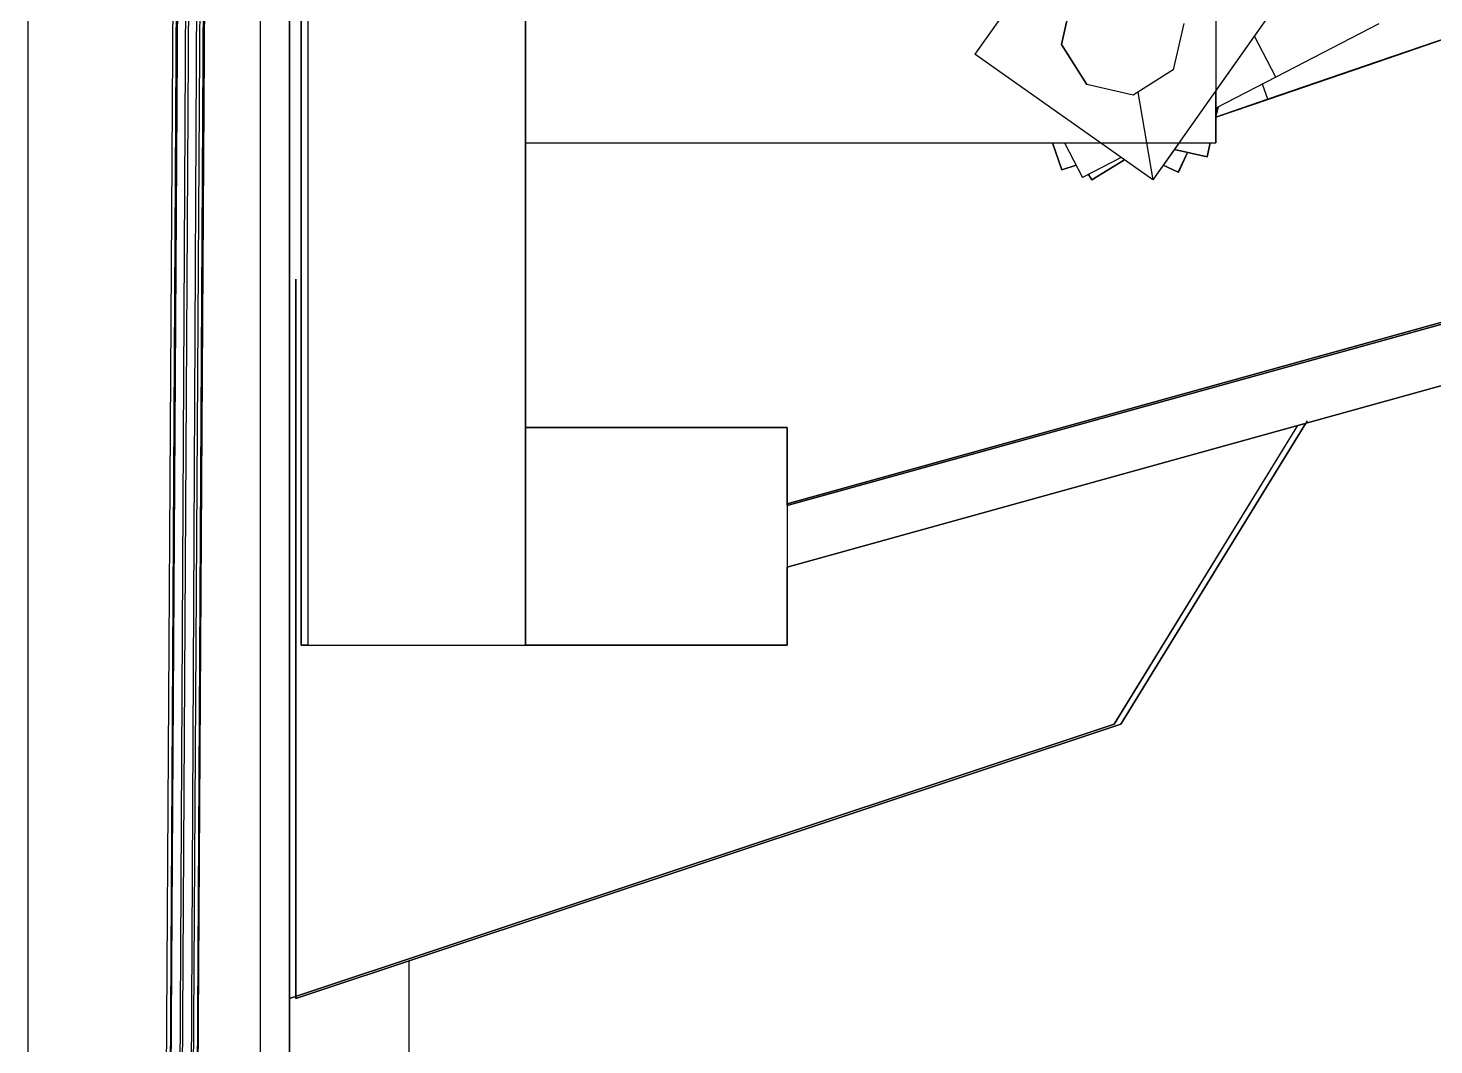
# Model space of a CAD drawing. Extents: x -43 to 90, y 6 to 81.
# Drawn here: x -19.3 to -18.332, y 65.498 to 66.198 of the extents above; entities that cross this region are included whole.
import ezdxf

# ---------------------------------------------------------------- set-up
doc = ezdxf.new("R2010")
doc.units = 0
doc.header["$LTSCALE"] = 0.1
doc.header["$MEASUREMENT"] = 0
doc.layers.add('cobertura nova', color=4, linetype='CONTINUOUS')
doc.layers.add('visto', color=9, linetype='CONTINUOUS')

msp = doc.modelspace()

# ---------------------------------------------------------------- linework, layer by layer
at = {"layer": 'cobertura nova'}
for p, q in [((-15.94924, 67.00496), (-18.37039, 66.17513)), ((-15.94924, 67.00496), (-18.37039, 66.17513)), ((-18.37039, 66.17513), (-15.94924, 67.00496)), ((-18.37039, 66.17512), (-15.94924, 67.00495)), ((-18.37036, 66.17513), (-15.94921, 67.00496)), ((-15.94921, 67.00496), (-18.37036, 66.17512)), ((-15.94921, 67.00496), (-18.37036, 66.17513)), ((-18.37036, 66.17513), (-15.94921, 67.00496)), ((-18.37036, 66.17513), (-15.94921, 67.00495)), ((-19.29972, 63.60159), (-19.29972, 66.85426)), ((-19.29972, 63.60159), (-19.29972, 66.85426)), ((-19.21562, 63.60159), (-19.19602, 66.85426)), ((-19.21241, 63.60159), (-19.19285, 66.85426)), ((-19.1941, 66.85426), (-19.21241, 63.60159)), ((-19.20464, 63.60159), (-19.1852, 66.85426)), ((-19.18822, 66.85426), (-19.20464, 63.60159)), ((-19.18057, 66.85426), (-19.19686, 63.60324)), ((-19.19686, 63.60324), (-19.17755, 66.85426)), ((-19.17563, 66.85426), (-19.19364, 63.60392)), ((-19.19364, 63.60392), (-19.17438, 66.85426)), ((-19.13972, 63.60159), (-19.13972, 66.85426)), ((-19.11972, 66.85426), (-19.11972, 64.59093)), ((-19.11972, 61.58416), (-19.11972, 66.85426)), ((-19.11972, 66.85426), (-19.11972, 61.58416)), ((-19.11178, 66.85426), (-19.11178, 65.77332)), ((-19.11178, 65.77332), (-19.11178, 66.85426)), ((-19.10715, 66.85426), (-19.10715, 65.77332)), ((-18.95715, 65.77332), (-18.95715, 66.80249)), ((-18.95715, 66.80249), (-18.95715, 65.77332)), ((-18.95715, 65.77332), (-18.95715, 66.80249)), ((-18.95712, 65.92332), (-18.95712, 66.6313)), ((-18.95712, 66.6313), (-18.95712, 65.92332)), ((-16.7648, 66.4275), (-18.77714, 65.86945)), ((-18.77714, 65.86945), (-16.7648, 66.4275)), ((-16.76943, 66.4275), (-18.77714, 65.87073)), ((-18.77714, 65.87073), (-16.76943, 66.4275)), ((-18.77714, 65.86945), (-16.7648, 66.4275)), ((-18.77714, 65.87073), (-16.76943, 66.4275)), ((-16.7648, 66.38526), (-18.77714, 65.8272)), ((-18.77714, 65.8272), (-16.7648, 66.38526)), ((-16.7648, 66.38526), (-18.77714, 65.8272)), ((-18.77714, 65.8272), (-16.7648, 66.38526)), ((-18.56117, 66.30281), (-18.64771, 66.18029)), ((-19.11178, 66.2692), (-19.11178, 66.1192)), ((-18.48177, 66.2692), (-18.48177, 66.1192)), ((-18.58815, 66.18695), (-18.58094, 66.21883)), ((-18.58094, 66.21883), (-18.58815, 66.18695)), ((-18.43865, 66.21627), (-18.52518, 66.09375)), ((-18.43863, 66.21627), (-18.48175, 66.15522)), ((-18.50399, 66.20144), (-18.51119, 66.16956)), ((-18.3695, 66.20125), (-18.44053, 66.16443)), ((-18.5707, 66.15932), (-18.58815, 66.18695)), ((-18.58815, 66.18695), (-18.5707, 66.15932)), ((-18.44053, 66.16443), (-18.45522, 66.19278)), ((-18.52518, 66.09375), (-18.64771, 66.18029)), ((-18.37039, 66.17513), (-18.44607, 66.14919)), ((-18.44607, 66.14918), (-18.37039, 66.17512)), ((-18.37036, 66.17513), (-18.44604, 66.14919)), ((-18.44604, 66.14919), (-18.37036, 66.17513)), ((-18.37036, 66.17512), (-18.44604, 66.14919)), ((-18.37039, 66.17513), (-18.37037, 66.17513)), ((-18.37039, 66.17513), (-18.37039, 66.17513)), ((-18.37039, 66.17513), (-18.37039, 66.17513)), ((-18.37039, 66.17513), (-18.37039, 66.17513)), ((-18.37038, 66.17513), (-18.37039, 66.17513)), ((-18.37039, 66.17513), (-18.37039, 66.17513)), ((-18.37037, 66.17513), (-18.37038, 66.17513)), ((-18.37038, 66.17513), (-18.37038, 66.17513)), ((-18.37037, 66.17513), (-18.37037, 66.17513)), ((-18.37037, 66.17513), (-18.37036, 66.17513)), ((-18.37036, 66.17513), (-18.37037, 66.17513)), ((-18.37037, 66.17513), (-18.37037, 66.17513)), ((-18.37036, 66.17513), (-18.37036, 66.17513)), ((-18.37036, 66.17513), (-18.37036, 66.17513)), ((-18.51119, 66.16956), (-18.53882, 66.15212)), ((-18.51116, 66.16956), (-18.51119, 66.16956)), ((-18.51119, 66.16956), (-18.51116, 66.16956)), ((-18.44052, 66.16443), (-18.48175, 66.14306)), ((-18.4405, 66.16443), (-18.48175, 66.14305)), ((-18.44052, 66.16444), (-18.4405, 66.16443)), ((-18.44052, 66.16443), (-18.44052, 66.16443)), ((-18.44051, 66.16444), (-18.4405, 66.16443)), ((-18.53882, 66.15212), (-18.5707, 66.15932)), ((-18.48177, 66.15522), (-18.48177, 66.1192)), ((-18.48175, 66.15525), (-18.48175, 66.1192)), ((-18.48175, 66.1192), (-18.48175, 66.15525)), ((-18.48175, 66.1192), (-18.48175, 66.15525)), ((-18.44607, 66.14919), (-18.44967, 66.15968)), ((-18.53882, 66.15212), (-18.53879, 66.15212)), ((-18.53558, 66.15416), (-18.52518, 66.09375)), ((-18.48175, 66.13695), (-18.44604, 66.14919)), ((-18.44604, 66.14919), (-18.48175, 66.13695)), ((-18.48175, 66.13696), (-18.44607, 66.14919)), ((-18.44607, 66.14919), (-18.48175, 66.13696)), ((-18.44606, 66.14918), (-18.48175, 66.13695)), ((-18.48175, 66.13695), (-18.44606, 66.14918)), ((-18.44607, 66.14919), (-18.44607, 66.14919)), ((-18.44607, 66.14919), (-18.44606, 66.14919)), ((-18.44606, 66.14919), (-18.44607, 66.14919)), ((-18.44607, 66.14919), (-18.44607, 66.14919)), ((-18.44607, 66.14919), (-18.44604, 66.14919)), ((-18.44607, 66.14919), (-18.44607, 66.14919)), ((-18.44607, 66.14919), (-18.44607, 66.14919)), ((-18.44606, 66.14918), (-18.44607, 66.14918)), ((-18.44607, 66.14918), (-18.44607, 66.14918)), ((-18.44604, 66.14919), (-18.44606, 66.14918)), ((-18.44604, 66.14919), (-18.44605, 66.1492)), ((-18.44604, 66.14919), (-18.44604, 66.1492)), ((-18.44604, 66.14919), (-18.44604, 66.1492)), ((-18.44604, 66.1492), (-18.44604, 66.14919)), ((-18.44604, 66.1492), (-18.44604, 66.14919)), ((-18.44604, 66.14919), (-18.44604, 66.14919)), ((-18.44604, 66.14919), (-18.44604, 66.14919)), ((-18.44604, 66.14919), (-18.44604, 66.14919)), ((-18.44604, 66.14919), (-18.44604, 66.14919)), ((-18.44604, 66.14919), (-18.44604, 66.14919)), ((-18.44604, 66.14919), (-18.44604, 66.14919)), ((-18.44604, 66.14919), (-18.44604, 66.14919)), ((-18.44604, 66.14919), (-18.44604, 66.14919)), ((-18.44604, 66.14919), (-18.44604, 66.14919)), ((-18.48036, 66.14377), (-18.48175, 66.13744)), ((-18.48175, 66.13745), (-18.48036, 66.14377)), ((-18.48175, 66.13744), (-18.48036, 66.14377)), ((-18.48038, 66.14376), (-18.48175, 66.13755)), ((-18.48175, 66.13754), (-18.48038, 66.14376)), ((-18.48175, 66.1376), (-18.48039, 66.14375)), ((-19.11178, 66.1192), (-19.11178, 66.1192)), ((-18.95712, 66.1192), (-18.48177, 66.1192)), ((-18.59435, 66.1192), (-18.58796, 66.10055)), ((-18.58796, 66.10055), (-18.59435, 66.1192)), ((-18.58603, 66.1192), (-18.57369, 66.0954)), ((-18.50719, 66.1192), (-18.52516, 66.09375)), ((-18.4879, 66.10969), (-18.48581, 66.1192)), ((-18.4858, 66.1192), (-18.48789, 66.10969)), ((-18.48789, 66.10969), (-18.4858, 66.1192)), ((-18.48577, 66.1192), (-18.48787, 66.10969)), ((-18.48787, 66.10969), (-18.48577, 66.1192)), ((-18.48787, 66.10969), (-18.48577, 66.1192)), ((-18.48177, 66.1192), (-18.48177, 66.1192)), ((-18.48177, 66.1192), (-18.48177, 66.1192)), ((-18.48177, 66.1192), (-18.48175, 66.1192)), ((-18.48175, 66.1192), (-18.48177, 66.1192)), ((-18.48175, 66.1192), (-18.48175, 66.1192)), ((-18.48175, 66.1192), (-18.48175, 66.1192)), ((-18.48175, 66.1192), (-18.48175, 66.1192)), ((-18.54706, 66.1092), (-18.57369, 66.0954)), ((-18.54705, 66.1092), (-18.57367, 66.0954)), ((-18.56733, 66.09383), (-18.54464, 66.1075)), ((-18.54465, 66.1075), (-18.56733, 66.09383)), ((-18.54464, 66.10749), (-18.56732, 66.09382)), ((-18.56732, 66.09382), (-18.54464, 66.10749)), ((-18.54464, 66.10749), (-18.56731, 66.09383)), ((-18.56731, 66.09383), (-18.54464, 66.10749)), ((-18.56731, 66.09383), (-18.54464, 66.10749)), ((-18.54464, 66.10749), (-18.56731, 66.09383)), ((-18.4879, 66.10969), (-18.5104, 66.11465)), ((-18.5104, 66.11465), (-18.4879, 66.10969)), ((-18.5077, 66.09906), (-18.50135, 66.11266)), ((-18.50134, 66.11266), (-18.50769, 66.09905)), ((-18.50769, 66.09905), (-18.50134, 66.11266)), ((-18.50767, 66.09905), (-18.50132, 66.11265)), ((-18.50132, 66.11265), (-18.50767, 66.09905)), ((-18.50132, 66.11265), (-18.50766, 66.09905)), ((-18.50766, 66.09905), (-18.50132, 66.11265)), ((-18.4879, 66.10969), (-18.48789, 66.10969)), ((-18.48787, 66.10969), (-18.48789, 66.1097)), ((-18.48789, 66.1097), (-18.48787, 66.10969)), ((-18.48789, 66.10969), (-18.48789, 66.10969)), ((-18.48789, 66.10969), (-18.48789, 66.10969)), ((-18.48787, 66.10969), (-18.48787, 66.10969)), ((-18.48787, 66.10969), (-18.48787, 66.10969)), ((-18.48787, 66.10969), (-18.48787, 66.10969)), ((-18.58796, 66.10055), (-18.57811, 66.10393)), ((-18.57811, 66.10393), (-18.58796, 66.10055)), ((-18.57811, 66.10392), (-18.58796, 66.10055)), ((-18.58796, 66.10055), (-18.57811, 66.10392)), ((-18.58796, 66.10055), (-18.58796, 66.10055)), ((-18.58796, 66.10055), (-18.58796, 66.10055)), ((-18.58796, 66.10055), (-18.58796, 66.10055)), ((-18.58796, 66.10055), (-18.58796, 66.10055)), ((-18.58794, 66.10055), (-18.57811, 66.10392)), ((-18.57811, 66.10392), (-18.58794, 66.10055)), ((-18.58794, 66.10055), (-18.58794, 66.10056)), ((-18.58794, 66.10056), (-18.58794, 66.10055)), ((-18.58794, 66.10056), (-18.58794, 66.10055)), ((-18.58794, 66.10055), (-18.58794, 66.10056)), ((-18.58794, 66.10055), (-18.58794, 66.10055)), ((-18.58794, 66.10055), (-18.58794, 66.10055)), ((-18.58794, 66.10055), (-18.58794, 66.10055)), ((-18.56956, 66.09753), (-18.56733, 66.09383)), ((-18.56733, 66.09383), (-18.56956, 66.09753)), ((-18.5077, 66.09906), (-18.51802, 66.10387)), ((-18.51802, 66.10387), (-18.5077, 66.09906)), ((-18.5077, 66.09906), (-18.51802, 66.10387)), ((-18.5077, 66.09906), (-18.50769, 66.09905)), ((-18.50769, 66.09905), (-18.5077, 66.09906)), ((-18.50767, 66.09905), (-18.50768, 66.09906)), ((-18.50768, 66.09906), (-18.50767, 66.09905)), ((-18.50766, 66.09905), (-18.50767, 66.09905)), ((-18.50767, 66.09905), (-18.50767, 66.09905)), ((-18.50767, 66.09905), (-18.50766, 66.09905)), ((-18.50766, 66.09905), (-18.50767, 66.09905)), ((-18.50767, 66.09905), (-18.50766, 66.09905)), ((-18.57367, 66.0954), (-18.57367, 66.0954)), ((-18.56733, 66.09383), (-18.56733, 66.09383)), ((-18.56733, 66.09383), (-18.56733, 66.09383)), ((-18.56733, 66.09383), (-18.56733, 66.09383)), ((-18.56732, 66.09382), (-18.56732, 66.09382)), ((-18.56731, 66.09384), (-18.56731, 66.09383)), ((-18.56731, 66.09383), (-18.56731, 66.09384)), ((-18.52516, 66.09375), (-18.52518, 66.09376)), ((-18.52516, 66.09375), (-18.52517, 66.09378)), ((-19.11531, 66.02535), (-19.11527, 66.02535)), ((-19.11531, 65.53008), (-19.11531, 66.02535)), ((-19.11531, 66.02535), (-19.11527, 66.02535)), ((-19.11531, 65.53008), (-19.11531, 66.02535)), ((-19.11531, 66.02535), (-19.11527, 66.02535)), ((-19.11531, 65.53008), (-19.11531, 66.02535)), ((-19.11531, 66.02535), (-19.11527, 66.02535)), ((-19.11531, 65.53008), (-19.11531, 66.02535)), ((-19.11531, 66.02535), (-19.11527, 66.02535)), ((-19.11531, 65.53008), (-19.11531, 66.02535)), ((-19.11531, 66.02535), (-19.11527, 66.02535)), ((-19.11531, 65.53008), (-19.11531, 66.02535)), ((-19.11531, 66.02535), (-19.11527, 66.02535)), ((-19.11531, 65.53008), (-19.11531, 66.02535)), ((-19.11531, 66.02535), (-19.11527, 66.02535)), ((-19.11531, 65.53008), (-19.11531, 66.02535)), ((-19.11527, 66.02535), (-19.11527, 65.53008)), ((-19.11527, 66.02535), (-19.11527, 65.53008)), ((-19.11527, 66.02535), (-19.11527, 65.53008)), ((-19.11527, 66.02535), (-19.11527, 65.53008)), ((-19.11527, 66.02535), (-19.11527, 65.53008)), ((-19.11527, 66.02535), (-19.11527, 65.53008)), ((-19.11527, 66.02535), (-19.11527, 65.53008)), ((-19.11527, 66.02535), (-19.11527, 65.53008)), ((-18.95714, 65.92332), (-18.95715, 65.92332)), ((-18.95715, 65.92332), (-18.95714, 65.92332)), ((-18.95714, 65.92332), (-18.95715, 65.92332)), ((-18.77714, 65.92332), (-18.95714, 65.92332)), ((-18.95714, 65.77332), (-18.95714, 65.92332)), ((-18.95714, 65.92332), (-18.77714, 65.92332)), ((-18.95714, 65.92332), (-18.95714, 65.77332)), ((-18.77714, 65.92332), (-18.77714, 65.92332)), ((-18.77714, 65.92332), (-18.77714, 65.92332)), ((-18.77714, 65.86945), (-18.77714, 65.92332)), ((-18.77714, 65.92332), (-18.77714, 65.92332)), ((-18.77714, 65.92332), (-18.77714, 65.86945)), ((-18.77714, 65.92332), (-18.77714, 65.77332)), ((-18.42551, 65.92471), (-18.55197, 65.71905)), ((-18.42551, 65.92471), (-18.55197, 65.71905)), ((-18.42551, 65.92471), (-18.55197, 65.71905)), ((-18.42551, 65.92471), (-18.55197, 65.71905)), ((-18.42551, 65.92471), (-18.55197, 65.71905)), ((-18.42551, 65.92471), (-18.55197, 65.71905)), ((-18.42551, 65.92471), (-18.55197, 65.71905)), ((-18.55194, 65.71905), (-18.42547, 65.92472)), ((-18.55194, 65.71905), (-18.42547, 65.92472)), ((-18.55194, 65.71905), (-18.42547, 65.92472)), ((-18.55194, 65.71905), (-18.42547, 65.92472)), ((-18.55194, 65.71905), (-18.42547, 65.92472)), ((-18.55194, 65.71905), (-18.42547, 65.92472)), ((-18.55194, 65.71905), (-18.42547, 65.92472)), ((-18.41889, 65.92796), (-18.54735, 65.71905)), ((-18.41994, 65.92626), (-18.54735, 65.71905)), ((-18.41994, 65.92626), (-18.54735, 65.71905)), ((-18.41994, 65.92626), (-18.54735, 65.71905)), ((-18.41994, 65.92626), (-18.54735, 65.71905)), ((-18.41994, 65.92626), (-18.54735, 65.71905)), ((-18.41994, 65.92626), (-18.54735, 65.71905)), ((-18.41994, 65.92626), (-18.54735, 65.71905)), ((-18.54732, 65.71905), (-18.4199, 65.92627)), ((-18.54732, 65.71905), (-18.4199, 65.92627)), ((-18.54732, 65.71905), (-18.4199, 65.92627)), ((-18.54732, 65.71905), (-18.4199, 65.92627)), ((-18.54732, 65.71905), (-18.4199, 65.92627)), ((-18.54732, 65.71905), (-18.4199, 65.92627)), ((-18.54732, 65.71905), (-18.4199, 65.92627)), ((-18.54732, 65.71905), (-18.4199, 65.92627)), ((-18.41885, 65.92796), (-18.41889, 65.92796)), ((-18.77714, 65.77332), (-18.77714, 65.8272)), ((-18.77714, 65.8272), (-18.77714, 65.77332)), ((-18.77714, 65.8272), (-18.77714, 65.8272)), ((-19.11178, 65.77332), (-19.10715, 65.77332)), ((-19.10715, 65.77332), (-19.11178, 65.77332)), ((-19.10715, 65.77332), (-18.95715, 65.77332)), ((-18.95715, 65.77332), (-18.95714, 65.77332)), ((-18.95715, 65.77332), (-18.95714, 65.77332)), ((-18.95714, 65.77332), (-18.95715, 65.77332)), ((-18.95714, 65.77332), (-18.95715, 65.77332)), ((-18.95714, 65.77332), (-18.77714, 65.77332)), ((-18.77714, 65.77332), (-18.95714, 65.77332)), ((-18.77714, 65.77332), (-18.77714, 65.77332)), ((-18.77714, 65.77332), (-18.77714, 65.77332)), ((-18.77714, 65.77332), (-18.77714, 65.77332)), ((-19.11972, 65.53015), (-18.55197, 65.71905)), ((-18.55194, 65.71905), (-19.11972, 65.53014)), ((-19.11972, 65.53015), (-18.55197, 65.71905)), ((-18.55194, 65.71905), (-19.11972, 65.53014)), ((-19.11972, 65.53015), (-18.55197, 65.71905)), ((-18.55194, 65.71905), (-19.11972, 65.53014)), ((-19.11972, 65.53015), (-18.55197, 65.71905)), ((-18.55194, 65.71905), (-19.11972, 65.53014)), ((-19.11972, 65.53015), (-18.55197, 65.71905)), ((-18.55194, 65.71905), (-19.11972, 65.53014)), ((-19.11972, 65.53015), (-18.55197, 65.71905)), ((-18.55194, 65.71905), (-19.11972, 65.53014)), ((-19.11972, 65.53015), (-18.55197, 65.71905)), ((-18.55194, 65.71905), (-19.11972, 65.53014)), ((-19.11531, 65.53008), (-18.54735, 65.71905)), ((-19.11531, 65.53008), (-18.54735, 65.71905)), ((-19.11531, 65.53008), (-18.54735, 65.71905)), ((-19.11531, 65.53008), (-18.54735, 65.71905)), ((-19.11531, 65.53008), (-18.54735, 65.71905)), ((-19.11531, 65.53008), (-18.54735, 65.71905)), ((-19.11531, 65.53008), (-18.54735, 65.71905)), ((-19.11531, 65.53008), (-18.54735, 65.71905)), ((-18.54732, 65.71905), (-19.11527, 65.53008)), ((-18.54732, 65.71905), (-19.11527, 65.53008)), ((-18.54732, 65.71905), (-19.11527, 65.53008)), ((-18.54732, 65.71905), (-19.11527, 65.53008)), ((-18.54732, 65.71905), (-19.11527, 65.53008)), ((-18.54732, 65.71905), (-19.11527, 65.53008)), ((-18.54732, 65.71905), (-19.11527, 65.53008)), ((-18.54732, 65.71905), (-19.11527, 65.53008)), ((-18.55197, 65.71905), (-18.55194, 65.71905)), ((-18.55197, 65.71905), (-18.55194, 65.71905)), ((-18.55197, 65.71905), (-18.55194, 65.71905)), ((-18.55197, 65.71905), (-18.55194, 65.71905)), ((-18.55197, 65.71905), (-18.55194, 65.71905)), ((-18.55197, 65.71905), (-18.55194, 65.71905)), ((-18.55197, 65.71905), (-18.55194, 65.71905)), ((-18.55197, 65.71905), (-18.55194, 65.71905)), ((-18.54735, 65.71905), (-18.54732, 65.71905)), ((-18.54735, 65.71905), (-18.54732, 65.71905)), ((-18.54735, 65.71905), (-18.54732, 65.71905)), ((-18.54735, 65.71905), (-18.54732, 65.71905)), ((-18.54735, 65.71905), (-18.54732, 65.71905)), ((-18.54735, 65.71905), (-18.54732, 65.71905)), ((-18.54735, 65.71905), (-18.54732, 65.71905)), ((-18.54735, 65.71905), (-18.54732, 65.71905)), ((-19.11527, 65.53008), (-19.11531, 65.53008)), ((-19.11527, 65.53008), (-19.11531, 65.53008)), ((-19.11527, 65.53008), (-19.11531, 65.53008)), ((-19.11527, 65.53008), (-19.11531, 65.53008)), ((-19.11527, 65.53008), (-19.11531, 65.53008)), ((-19.11527, 65.53008), (-19.11531, 65.53008)), ((-19.11527, 65.53008), (-19.11531, 65.53008)), ((-19.11527, 65.53008), (-19.11531, 65.53008))]:
    msp.add_line(p, q, dxfattribs=at)
at = {"layer": 'visto'}
msp.add_line((-19.03746, 65.55597), (-19.03746, 64.65714), dxfattribs=at)

doc.saveas('drawing.dxf')
